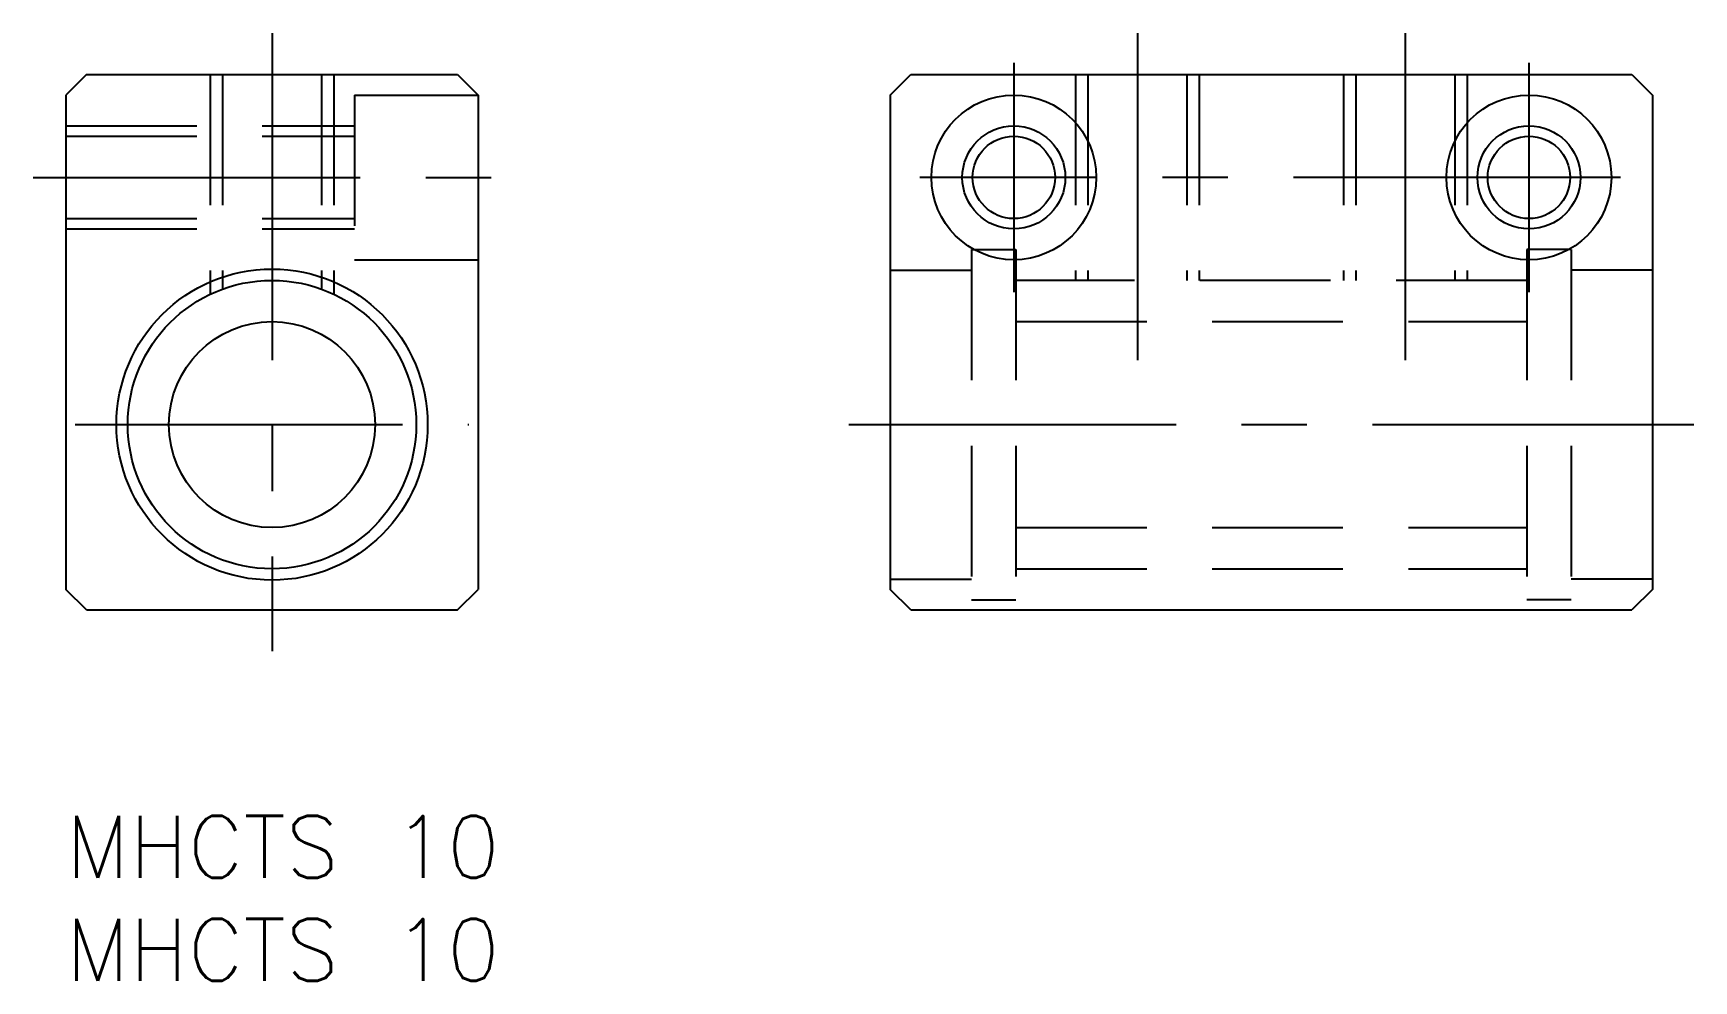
# Model space of a CAD drawing. Extents: x -1.6 to 79, y -8 to 38.
import ezdxf

# ---------------------------------------------------------------- set-up
doc = ezdxf.new("R2010")
doc.units = 0
doc.header["$LTSCALE"] = 0.5
doc.linetypes.add('CENTER', pattern=[50.8, 31.75, -6.35, 6.35, -6.35])
doc.linetypes.add('DASHED', pattern=[19.05, 12.7, -6.35])
for name, color, linetype in [('MSM_CENTER', 1, 'CENTER'), ('MSM_CONTINUOUS', 7, 'CONTINUOUS'), ('MSM_DASHED', 4, 'DASHED'), ('MSM_NARROW', 5, 'CONTINUOUS'), ('MSM_PART_NUMBER', 7, 'CONTINUOUS')]:
    doc.layers.add(name, color=color, linetype=linetype)
doc.styles.get("Standard").update_dxf_attribs({"font": 'txt.shx', "height": 3, "bigfont": 'bigfont.shx'})

msp = doc.modelspace()

# ---------------------------------------------------------------- linework, layer by layer
at = {"layer": 'MSM_CENTER'}
for p, q in [((10, 38), (10, 8)), ((52, 38), (52, 22)), ((65, 38), (65, 22)), ((46, 36.566), (46, 25.434)), ((71, 36.566), (71, 25.434)), ((-1.59, 31), (21.481, 31)), ((75.441, 31), (41.434, 31)), ((0.45, 19), (19.55, 19)), ((38, 19), (79, 19))]:
    msp.add_line(p, q, dxfattribs=at)
at = {"layer": 'MSM_CONTINUOUS'}
for p, q in [((1, 36), (0, 35)), ((1, 36), (19, 36)), ((3.5, 36), (3.5, 36)), ((19, 36), (20, 35)), ((40, 35), (41, 36)), ((41, 36), (76, 36)), ((76, 36), (77, 35)), ((0, 35), (0, 11)), ((20, 35), (20, 11)), ((40, 35), (40, 11)), ((77, 35), (77, 11)), ((1, 10), (0, 11)), ((19, 10), (20, 11)), ((41, 10), (40, 11)), ((77, 11), (76, 10)), ((1, 10), (19, 10)), ((41, 10), (76, 10))]:
    msp.add_line(p, q, dxfattribs=at)
for centre, radius in [((46, 31), 4), ((71, 31), 4), ((46, 31), 2), ((71, 31), 2), ((10, 19), 7.55), ((10, 19), 7), ((10, 19), 5)]:
    msp.add_circle(centre, radius, dxfattribs=at)
at = {"layer": 'MSM_DASHED'}
for p, q in [((7, 36), (7, 25.325)), ((7.6, 36), (7.6, 25.576)), ((12.4, 36), (12.4, 25.576)), ((13, 36), (13, 25.325)), ((49, 36), (49, 26)), ((49.6, 36), (49.6, 26)), ((54.4, 36), (54.4, 26)), ((55, 36), (55, 26)), ((62, 36), (62, 26)), ((62.6, 36), (62.6, 26)), ((67.4, 36), (67.4, 26)), ((68, 36), (68, 26)), ((14, 35), (20, 35)), ((14, 35), (14, 27)), ((0, 33.5), (14, 33.5)), ((0, 33), (14, 33)), ((0, 29), (14, 29)), ((0, 28.5), (14, 28.5)), ((43.95, 27.5), (43.95, 10.5)), ((43.95, 27.5), (46.1, 27.5)), ((46.1, 27.5), (46.1, 10.5)), ((70.9, 27.5), (70.9, 10.5)), ((73.05, 27.5), (70.9, 27.5)), ((73.05, 27.5), (73.05, 10.5)), ((14, 27), (20, 27)), ((40, 26.5), (43.95, 26.5)), ((70.9, 26), (46.1, 26)), ((77, 26.5), (73.05, 26.5)), ((46.1, 24), (70.9, 24)), ((46.1, 14), (70.9, 14)), ((40, 11.5), (43.95, 11.5)), ((46.1, 12), (70.9, 12)), ((77, 11.5), (73.05, 11.5)), ((43.95, 10.5), (46.1, 10.5)), ((73.05, 10.5), (70.9, 10.5))]:
    msp.add_line(p, q, dxfattribs=at)
at = {"layer": 'MSM_NARROW'}
for centre in [(46, 31), (71, 31)]:
    msp.add_circle(centre, 2.5, dxfattribs=at)

# ---------------------------------------------------------------- texts
at = {"layer": 'MSM_PART_NUMBER'}
for p in [(0, -3), (0, -8)]:
    msp.add_text('MHCTS 10', height=3, dxfattribs=at).set_placement(p)

doc.saveas('drawing.dxf')
